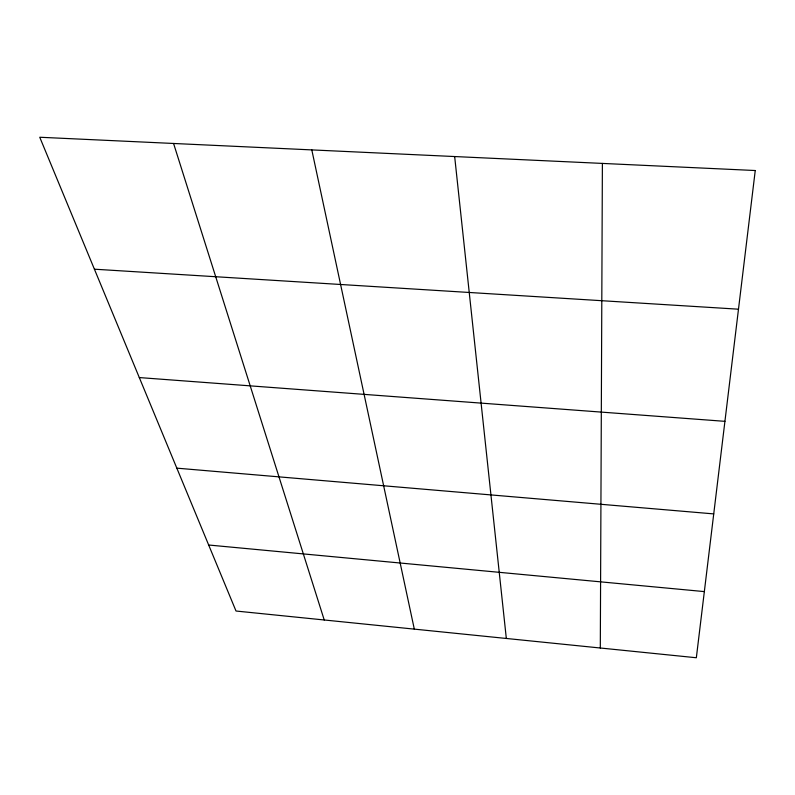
<?xml version="1.0" encoding="UTF-8"?>
<svg xmlns="http://www.w3.org/2000/svg" width="795" height="795" viewBox="0 0 795 795"><rect width="100%" height="100%" fill="white"/><g stroke="black" fill="none" stroke-linecap="round" stroke-linejoin="round"><path stroke-width="1.19" d="M600.305 648.005L602.391 163.422M94.416 269.197L738.485 309.195M139.304 377.565L724.931 421.34M176.828 468.156L713.731 513.898M208.668 545.012L704.34 591.599M173.568 143.468L324.231 619.981M311.799 149.897L414.314 629.123M454.661 156.545L506.326 638.465M755.25 170.528L696.341 657.753L236.016 611.027L39.75 137.247L755.25 170.528"/></g></svg>
